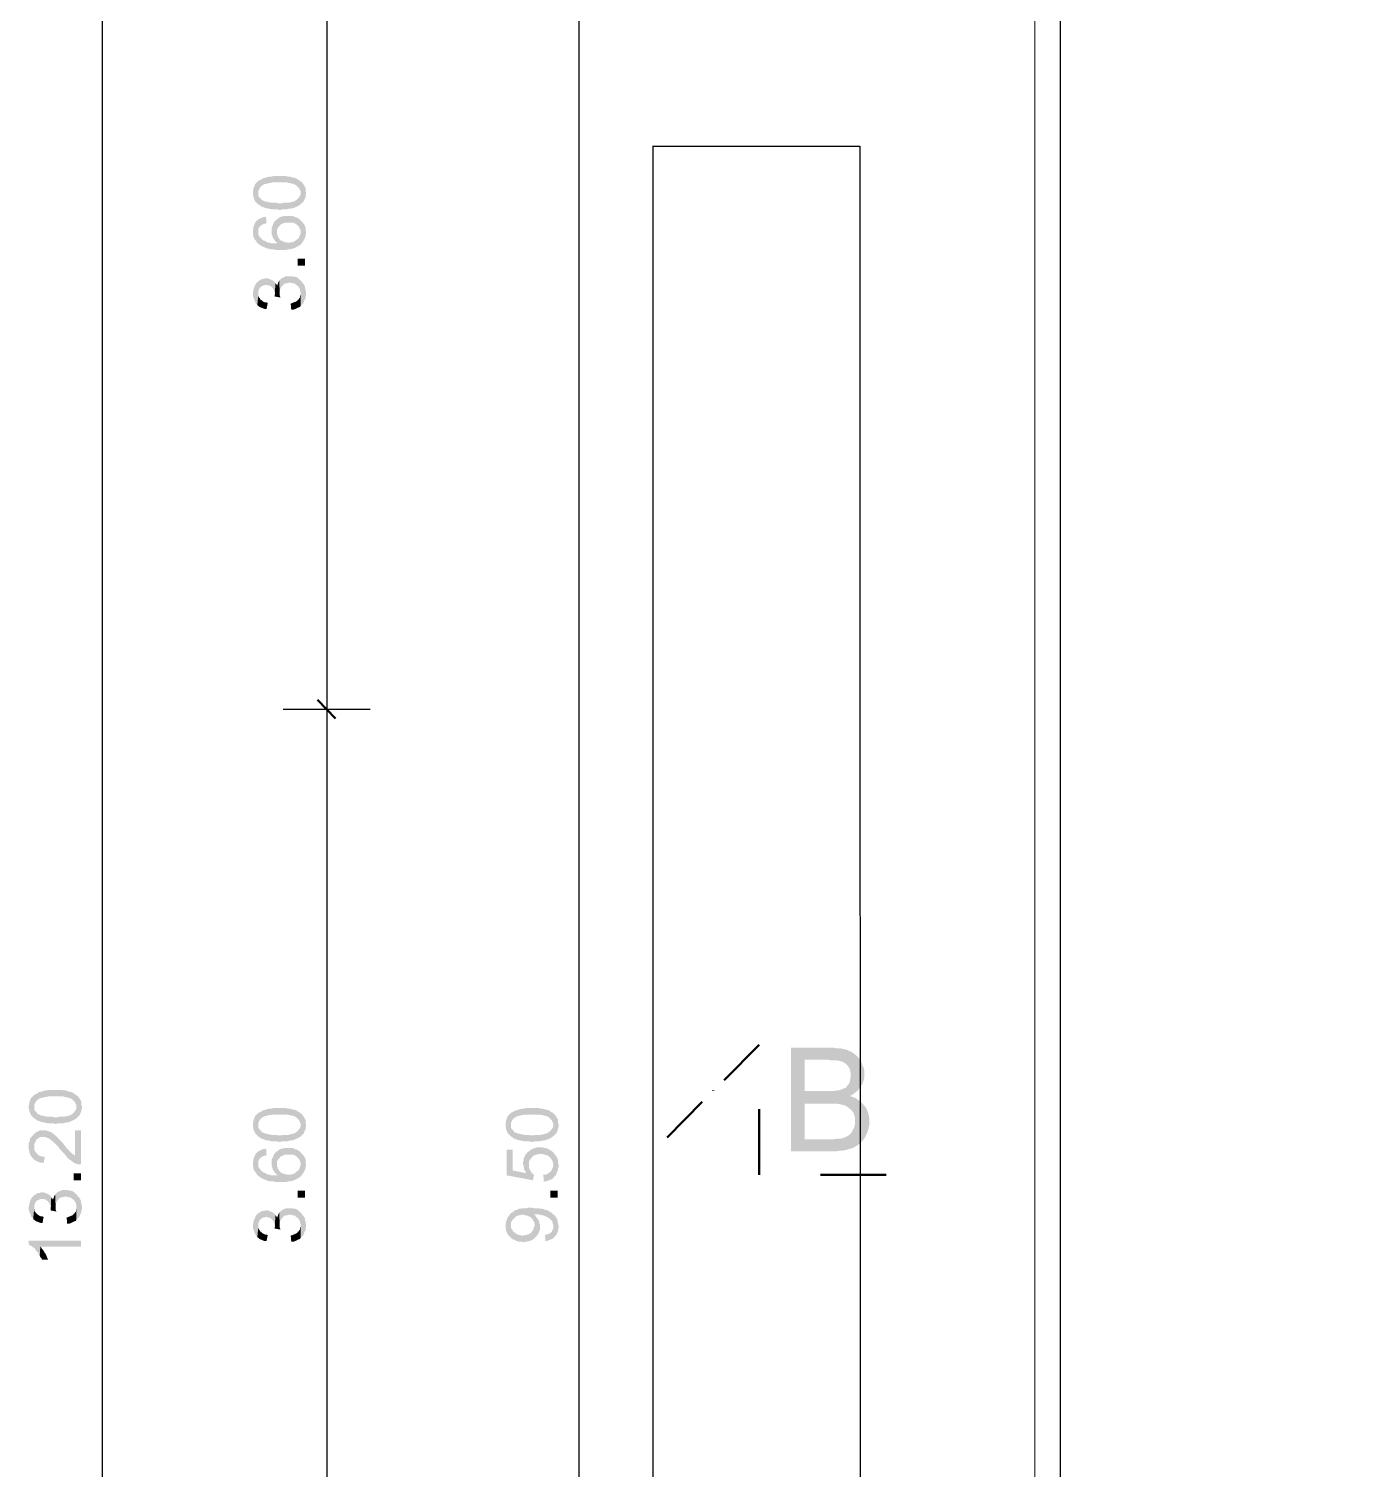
# Model space of a CAD drawing. Header units: millimetres. Extents: x -35.3 to 0.3, y 0.4 to 20.6.
# Drawn here: x -26.424 to -24.396, y 4.771 to 6.961 of the extents above; entities that cross this region are included whole.
import ezdxf

# ---------------------------------------------------------------- set-up
doc = ezdxf.new("R2010")
doc.units = ezdxf.units.MM
doc.linetypes.add('PDF_IMPORT', pattern=[1, 0.8, -0.2])
for name, color, linetype in [('Layer1', 3, 'Continuous'), ('PDF _Geometria', 7, 'Continuous'), ('PDF _Riempimenti solidi', 7, 'Continuous')]:
    doc.layers.add(name, color=color, linetype=linetype)

msp = doc.modelspace()

# ---------------------------------------------------------------- hatches: boundary and pattern name
at = {"layer": 'PDF _Riempimenti solidi', "transparency": 33554559}
for points in [[(-26.0835, 6.7118), (-26.0835, 6.7093), (-26.0827, 6.7077), (-26.0827, 6.7052), (-26.0818, 6.7035), (-26.081, 6.701), (-26.0802, 6.6993), (-26.0785, 6.6977), (-26.0768, 6.696), (-26.0752, 6.6943), (-26.0752, 6.7152), (-26.0743, 6.7168), (-26.0735, 6.7185), (-26.0727, 6.7202), (-26.071, 6.7218), (-26.0693, 6.7235), (-26.0685, 6.7235), (-26.0677, 6.7243), (-26.066, 6.7252), (-26.0643, 6.7252), (-26.0627, 6.726), (-26.061, 6.726), (-26.0593, 6.7268), (-26.0568, 6.7268), (-26.0543, 6.7277), (-26.031, 6.7277), (-26.0293, 6.7268), (-26.0268, 6.7268), (-26.0252, 6.726), (-26.0227, 6.726), (-26.021, 6.7252), (-26.0202, 6.7243), (-26.0185, 6.7243), (-26.0168, 6.7227), (-26.0152, 6.721), (-26.0135, 6.7193), (-26.0127, 6.7177), (-26.011, 6.7143), (-26.011, 6.7118), (-26.0102, 6.6952), (-26.0085, 6.6968), (-26.0077, 6.6977), (-26.006, 6.6993), (-26.0052, 6.7018), (-26.0035, 6.7052), (-26.0035, 6.7077), (-26.0027, 6.7093), (-26.0027, 6.7127), (-26.0035, 6.7143), (-26.0035, 6.7193), (-26.0052, 6.7227), (-26.0068, 6.7252), (-26.0077, 6.726), (-26.0077, 6.7268), (-26.0093, 6.7285), (-26.011, 6.7293), (-26.0127, 6.731), (-26.0143, 6.7318), (-26.0168, 6.7335), (-26.0185, 6.7343), (-26.021, 6.7352), (-26.0227, 6.7352), (-26.0252, 6.736), (-26.0268, 6.7368), (-26.031, 6.7368), (-26.0335, 6.7377), (-26.0518, 6.7377), (-26.0543, 6.7368), (-26.0585, 6.7368), (-26.0602, 6.736), (-26.0618, 6.736), (-26.0635, 6.7352), (-26.066, 6.7343), (-26.0677, 6.7343), (-26.0702, 6.7327), (-26.0718, 6.7318), (-26.0752, 6.7302), (-26.0785, 6.7268), (-26.0802, 6.7252), (-26.081, 6.7235), (-26.081, 6.7227), (-26.0818, 6.721), (-26.0827, 6.7185), (-26.0827, 6.7168), (-26.0835, 6.7143)], [(-26.0752, 6.6943), (-26.0735, 6.6935), (-26.0718, 6.6918), (-26.0702, 6.691), (-26.0677, 6.6902), (-26.066, 6.6893), (-26.0652, 6.6893), (-26.0635, 6.6885), (-26.0618, 6.6885), (-26.0593, 6.6877), (-26.0577, 6.6877), (-26.0552, 6.6868), (-26.046, 6.6868), (-26.0435, 6.686), (-26.0418, 6.686), (-26.0393, 6.6868), (-26.031, 6.6868), (-26.0293, 6.6877), (-26.0268, 6.6877), (-26.0243, 6.6885), (-26.0227, 6.6885), (-26.021, 6.6893), (-26.0185, 6.6902), (-26.0168, 6.691), (-26.0152, 6.6918), (-26.0135, 6.6927), (-26.0127, 6.6935), (-26.011, 6.6943), (-26.0102, 6.6952), (-26.011, 6.7118), (-26.011, 6.7093), (-26.0127, 6.706), (-26.0143, 6.7043), (-26.0152, 6.7027), (-26.0177, 6.701), (-26.0185, 6.7002), (-26.0202, 6.6993), (-26.0218, 6.6985), (-26.0235, 6.6985), (-26.0252, 6.6977), (-26.0268, 6.6977), (-26.0293, 6.6968), (-26.0368, 6.6968), (-26.0402, 6.696), (-26.0452, 6.696), (-26.0477, 6.6968), (-26.056, 6.6968), (-26.0577, 6.6977), (-26.0602, 6.6977), (-26.0618, 6.6985), (-26.0643, 6.6985), (-26.066, 6.6993), (-26.0668, 6.7002), (-26.0685, 6.7002), (-26.0702, 6.701), (-26.071, 6.7027), (-26.0727, 6.7043), (-26.0743, 6.706), (-26.0752, 6.7077), (-26.0752, 6.7118)], [(-26.0835, 6.6535), (-26.0835, 6.6502), (-26.0827, 6.6477), (-26.0827, 6.6452), (-26.0818, 6.6435), (-26.0802, 6.6402), (-26.0785, 6.6385), (-26.0777, 6.6368), (-26.076, 6.6352), (-26.0752, 6.6527), (-26.0752, 6.6568), (-26.0743, 6.6593), (-26.0727, 6.661), (-26.071, 6.6627), (-26.0693, 6.6635), (-26.0677, 6.6643), (-26.0652, 6.6652), (-26.0627, 6.666), (-26.0635, 6.676), (-26.0652, 6.6752), (-26.0677, 6.6752), (-26.0693, 6.6743), (-26.0718, 6.6735), (-26.0752, 6.6718), (-26.0785, 6.6685), (-26.0793, 6.6677), (-26.081, 6.6643), (-26.0818, 6.6618), (-26.0827, 6.6602), (-26.0827, 6.6577), (-26.0835, 6.656)], [(-26.076, 6.6352), (-26.0743, 6.6335), (-26.0727, 6.6327), (-26.0718, 6.6318), (-26.0702, 6.631), (-26.0685, 6.6302), (-26.0668, 6.6293), (-26.0643, 6.6285), (-26.061, 6.6268), (-26.0585, 6.6268), (-26.0568, 6.626), (-26.0518, 6.626), (-26.0493, 6.6252), (-26.0327, 6.6252), (-26.0302, 6.626), (-26.0277, 6.626), (-26.0252, 6.6268), (-26.0235, 6.6268), (-26.021, 6.6277), (-26.0193, 6.6285), (-26.016, 6.6302), (-26.0143, 6.631), (-26.0135, 6.6318), (-26.0118, 6.6327), (-26.011, 6.6335), (-26.0093, 6.6352), (-26.0085, 6.6368), (-26.0068, 6.6385), (-26.006, 6.6402), (-26.0052, 6.6418), (-26.0043, 6.6435), (-26.0035, 6.646), (-26.0035, 6.6477), (-26.0027, 6.6502), (-26.0027, 6.6527), (-26.0035, 6.6552), (-26.0035, 6.6593), (-26.0043, 6.661), (-26.0052, 6.6635), (-26.006, 6.6652), (-26.0068, 6.6652), (-26.0077, 6.6668), (-26.0093, 6.6685), (-26.011, 6.6702), (-26.011, 6.6502), (-26.0118, 6.6485), (-26.0127, 6.646), (-26.0135, 6.6443), (-26.0135, 6.6435), (-26.0152, 6.6418), (-26.0168, 6.641), (-26.0185, 6.6393), (-26.0202, 6.6385), (-26.021, 6.6377), (-26.0235, 6.6368), (-26.0252, 6.6368), (-26.0277, 6.636), (-26.0302, 6.636), (-26.0327, 6.6368), (-26.0352, 6.6368), (-26.0368, 6.6377), (-26.0385, 6.6385), (-26.041, 6.6393), (-26.0418, 6.641), (-26.0435, 6.6418), (-26.0443, 6.6435), (-26.0452, 6.6352), (-26.056, 6.6352), (-26.0577, 6.636), (-26.0602, 6.636), (-26.0618, 6.6368), (-26.0635, 6.6377), (-26.0643, 6.6385), (-26.0668, 6.6393), (-26.0685, 6.6402), (-26.0702, 6.6418), (-26.0718, 6.6435), (-26.0727, 6.6443), (-26.0743, 6.6468), (-26.0752, 6.6485), (-26.0752, 6.6527)], [(-26.0552, 6.6535), (-26.0552, 6.6493), (-26.0543, 6.6477), (-26.0535, 6.6452), (-26.0527, 6.6435), (-26.0527, 6.6427), (-26.051, 6.641), (-26.0502, 6.6393), (-26.0485, 6.6377), (-26.0468, 6.636), (-26.0452, 6.6352), (-26.0443, 6.6435), (-26.046, 6.646), (-26.046, 6.6477), (-26.0468, 6.6493), (-26.0468, 6.6518), (-26.0485, 6.6702), (-26.0493, 6.6693), (-26.051, 6.6677), (-26.0527, 6.6643), (-26.0535, 6.6618), (-26.0543, 6.6602), (-26.0552, 6.6585), (-26.0552, 6.656)], [(-26.0485, 6.6702), (-26.0468, 6.6518), (-26.0468, 6.656), (-26.0452, 6.6593), (-26.0435, 6.661), (-26.0418, 6.6627), (-26.0418, 6.6635), (-26.0402, 6.6643), (-26.0385, 6.6652), (-26.036, 6.666), (-26.0343, 6.6668), (-26.0227, 6.6668), (-26.0193, 6.6652), (-26.0177, 6.6643), (-26.016, 6.6627), (-26.0152, 6.6618), (-26.0135, 6.6602), (-26.0127, 6.6585), (-26.0118, 6.6568), (-26.011, 6.6543), (-26.011, 6.6527), (-26.011, 6.6702), (-26.0127, 6.6718), (-26.0143, 6.6727), (-26.016, 6.6743), (-26.0168, 6.6743), (-26.0193, 6.6752), (-26.021, 6.676), (-26.0235, 6.6768), (-26.0352, 6.6768), (-26.0377, 6.676), (-26.0393, 6.676), (-26.0418, 6.6752), (-26.0435, 6.6743), (-26.0452, 6.6727), (-26.0468, 6.6718)], [(-26.0043, 6.601), (-26.0043, 6.6118), (-26.0152, 6.6118), (-26.0152, 6.601)], [(-26.0835, 6.5585), (-26.0835, 6.5543), (-26.0827, 6.5527), (-26.0818, 6.5502), (-26.081, 6.5485), (-26.0802, 6.546), (-26.0793, 6.5443), (-26.0777, 6.5427), (-26.0768, 6.541), (-26.0752, 6.5585), (-26.0752, 6.5627), (-26.0743, 6.5643), (-26.0735, 6.5668), (-26.0718, 6.5685), (-26.071, 6.5693), (-26.0693, 6.5702), (-26.0677, 6.571), (-26.0652, 6.5718), (-26.0618, 6.5718), (-26.0602, 6.571), (-26.0577, 6.571), (-26.056, 6.5693), (-26.0543, 6.5685), (-26.0535, 6.5668), (-26.0527, 6.566), (-26.0518, 6.5643), (-26.051, 6.5618), (-26.0502, 6.5602), (-26.0502, 6.556), (-26.0493, 6.5743), (-26.0502, 6.576), (-26.0518, 6.5777), (-26.0535, 6.5785), (-26.0543, 6.5793), (-26.0568, 6.5802), (-26.0585, 6.581), (-26.061, 6.5818), (-26.0652, 6.5818), (-26.0668, 6.581), (-26.0693, 6.581), (-26.071, 6.5802), (-26.0735, 6.5785), (-26.0752, 6.5777), (-26.0785, 6.5743), (-26.0793, 6.5727), (-26.081, 6.5702), (-26.081, 6.5693), (-26.0818, 6.5668), (-26.0827, 6.5652), (-26.0827, 6.5627), (-26.0835, 6.561)], [(-26.0502, 6.5543), (-26.0418, 6.5527), (-26.0418, 6.5535), (-26.0427, 6.556), (-26.0427, 6.5602), (-26.0435, 6.5785), (-26.0452, 6.5752), (-26.046, 6.5727), (-26.0468, 6.571), (-26.0477, 6.5727), (-26.0493, 6.5743), (-26.0502, 6.556)], [(-26.0435, 6.5785), (-26.0427, 6.5602), (-26.0427, 6.5635), (-26.0418, 6.566), (-26.041, 6.5677), (-26.0402, 6.5693), (-26.0377, 6.5718), (-26.036, 6.5735), (-26.0335, 6.5743), (-26.0318, 6.5743), (-26.0293, 6.5752), (-26.0252, 6.5752), (-26.0227, 6.5743), (-26.021, 6.5743), (-26.0193, 6.5735), (-26.0177, 6.5718), (-26.016, 6.571), (-26.0143, 6.5693), (-26.0127, 6.5668), (-26.0118, 6.5652), (-26.0118, 6.5635), (-26.011, 6.561), (-26.011, 6.5402), (-26.0093, 6.5418), (-26.0085, 6.5427), (-26.0068, 6.5443), (-26.006, 6.546), (-26.0052, 6.5485), (-26.0043, 6.5502), (-26.0035, 6.5518), (-26.0035, 6.5543), (-26.0027, 6.5568), (-26.0027, 6.561), (-26.0035, 6.5627), (-26.0035, 6.5652), (-26.0043, 6.5668), (-26.0043, 6.5693), (-26.0052, 6.571), (-26.006, 6.5727), (-26.0077, 6.5743), (-26.0085, 6.576), (-26.0102, 6.5777), (-26.0102, 6.5785), (-26.0118, 6.5793), (-26.0135, 6.581), (-26.0152, 6.5827), (-26.0168, 6.5835), (-26.0193, 6.5843), (-26.021, 6.5843), (-26.0235, 6.5852), (-26.0327, 6.5852), (-26.0352, 6.5843), (-26.0368, 6.5835), (-26.0402, 6.5818), (-26.0418, 6.5802)], [(-26.0768, 6.541), (-26.0752, 6.5402), (-26.0735, 6.5385), (-26.0718, 6.5377), (-26.0693, 6.5368), (-26.0677, 6.536), (-26.0652, 6.5352), (-26.0627, 6.5352), (-26.061, 6.5443), (-26.0627, 6.5452), (-26.0652, 6.5452), (-26.0668, 6.546), (-26.0685, 6.5468), (-26.0702, 6.5485), (-26.0718, 6.5493), (-26.0727, 6.551), (-26.0743, 6.5527), (-26.0752, 6.5543), (-26.0752, 6.5585)], [(-26.026, 6.5435), (-26.0252, 6.5343), (-26.0218, 6.5343), (-26.0193, 6.5352), (-26.016, 6.5368), (-26.0143, 6.5377), (-26.0118, 6.5385), (-26.011, 6.5402), (-26.011, 6.5593), (-26.011, 6.5568), (-26.0118, 6.5552), (-26.0118, 6.5527), (-26.0135, 6.551), (-26.0143, 6.5493), (-26.0152, 6.5493), (-26.016, 6.5477), (-26.0193, 6.546), (-26.0218, 6.5452), (-26.0235, 6.5443)], [(-25.206, 5.4118), (-25.2652, 5.4118), (-25.2652, 5.2543), (-25.196, 5.2543), (-25.191, 5.2552), (-25.1868, 5.2552), (-25.1835, 5.256), (-25.1793, 5.2568), (-25.1777, 5.2577), (-25.1735, 5.2585), (-25.1693, 5.2602), (-25.1652, 5.2627), (-25.1618, 5.2652), (-25.161, 5.2652), (-25.1585, 5.2685), (-25.1552, 5.2718), (-25.2443, 5.2727), (-25.2443, 5.3268), (-25.2077, 5.3268), (-25.1568, 5.3277), (-25.1668, 5.3352), (-25.171, 5.3368), (-25.176, 5.3385), (-25.1752, 5.3385), (-25.171, 5.341), (-25.1677, 5.3435), (-25.2443, 5.346), (-25.2443, 5.3935), (-25.1602, 5.3935), (-25.1627, 5.3968), (-25.166, 5.4002), (-25.1727, 5.4052), (-25.1768, 5.4068), (-25.1793, 5.4085), (-25.1827, 5.4093), (-25.191, 5.411), (-25.196, 5.411), (-25.201, 5.4118)], [(-25.1602, 5.3935), (-25.2127, 5.3935), (-25.2093, 5.3935), (-25.2043, 5.3927), (-25.1952, 5.3927), (-25.1885, 5.391), (-25.1877, 5.391), (-25.1835, 5.3885), (-25.1802, 5.386), (-25.1777, 5.3827), (-25.1768, 5.3818), (-25.1752, 5.3777), (-25.1743, 5.3735), (-25.1743, 5.3677), (-25.1752, 5.3627), (-25.176, 5.3585), (-25.1785, 5.3552), (-25.1793, 5.3543), (-25.1818, 5.351), (-25.186, 5.3493), (-25.1902, 5.3477), (-25.1918, 5.3468), (-25.1952, 5.3468), (-25.1993, 5.346), (-25.2443, 5.346), (-25.1677, 5.3435), (-25.1643, 5.346), (-25.1618, 5.3493), (-25.1593, 5.3527), (-25.1577, 5.3552), (-25.156, 5.3585), (-25.1543, 5.3627), (-25.1535, 5.3668), (-25.1535, 5.376), (-25.1543, 5.3802), (-25.156, 5.3843), (-25.1577, 5.3885), (-25.1593, 5.3927)], [(-26.4243, 5.3218), (-26.4243, 5.3193), (-26.4235, 5.3177), (-26.4235, 5.3152), (-26.4227, 5.3135), (-26.4218, 5.311), (-26.421, 5.3093), (-26.4193, 5.3077), (-26.4177, 5.306), (-26.416, 5.3043), (-26.416, 5.3252), (-26.4152, 5.3268), (-26.4135, 5.3302), (-26.4118, 5.3318), (-26.4102, 5.3335), (-26.4093, 5.3335), (-26.4085, 5.3343), (-26.4068, 5.3352), (-26.4052, 5.3352), (-26.4035, 5.336), (-26.4018, 5.336), (-26.4002, 5.3368), (-26.3977, 5.3368), (-26.3952, 5.3377), (-26.3718, 5.3377), (-26.3702, 5.3368), (-26.3677, 5.3368), (-26.366, 5.336), (-26.3635, 5.336), (-26.3618, 5.3352), (-26.361, 5.3343), (-26.3593, 5.3343), (-26.356, 5.331), (-26.3543, 5.3293), (-26.3535, 5.3277), (-26.3527, 5.326), (-26.3518, 5.3243), (-26.3518, 5.3218), (-26.351, 5.3052), (-26.3493, 5.3068), (-26.3485, 5.3077), (-26.3468, 5.3093), (-26.346, 5.3118), (-26.3443, 5.3152), (-26.3443, 5.3177), (-26.3435, 5.3193), (-26.3435, 5.3227), (-26.3443, 5.3243), (-26.3443, 5.3293), (-26.346, 5.3327), (-26.3477, 5.3352), (-26.3485, 5.336), (-26.3485, 5.3368), (-26.3502, 5.3385), (-26.3518, 5.3393), (-26.3535, 5.341), (-26.3552, 5.3418), (-26.3577, 5.3435), (-26.3593, 5.3443), (-26.3618, 5.3452), (-26.3635, 5.3452), (-26.366, 5.346), (-26.3677, 5.3468), (-26.3718, 5.3468), (-26.3743, 5.3477), (-26.3927, 5.3477), (-26.3952, 5.3468), (-26.3993, 5.3468), (-26.401, 5.346), (-26.4027, 5.346), (-26.4043, 5.3452), (-26.4068, 5.3443), (-26.4085, 5.3443), (-26.411, 5.3427), (-26.4127, 5.3418), (-26.4143, 5.341), (-26.416, 5.3402), (-26.4177, 5.3385), (-26.4193, 5.3368), (-26.421, 5.3352), (-26.4218, 5.3335), (-26.4218, 5.3327), (-26.4227, 5.331), (-26.4235, 5.3285), (-26.4235, 5.3268), (-26.4243, 5.3243)], [(-25.1568, 5.3277), (-25.2077, 5.3268), (-25.196, 5.3268), (-25.1918, 5.326), (-25.1877, 5.3252), (-25.1843, 5.3243), (-25.1818, 5.3235), (-25.1785, 5.321), (-25.1752, 5.3185), (-25.1718, 5.3152), (-25.1702, 5.3127), (-25.1685, 5.3085), (-25.1677, 5.3043), (-25.1677, 5.2952), (-25.1693, 5.2902), (-25.171, 5.2868), (-25.1727, 5.2835), (-25.1752, 5.2802), (-25.1785, 5.2777), (-25.1818, 5.276), (-25.186, 5.2743), (-25.191, 5.2735), (-25.1943, 5.2735), (-25.1993, 5.2727), (-25.2443, 5.2727), (-25.1552, 5.2718), (-25.1527, 5.2752), (-25.151, 5.2793), (-25.1493, 5.2827), (-25.1477, 5.2868), (-25.1468, 5.291), (-25.146, 5.2952), (-25.146, 5.3043), (-25.1468, 5.3085), (-25.1477, 5.3127), (-25.1493, 5.3168), (-25.151, 5.3202), (-25.1535, 5.3235), (-25.1543, 5.3243)], [(-26.416, 5.3043), (-26.4143, 5.3035), (-26.4127, 5.3018), (-26.411, 5.301), (-26.4085, 5.3002), (-26.4068, 5.2993), (-26.406, 5.2993), (-26.4043, 5.2985), (-26.4027, 5.2985), (-26.4002, 5.2977), (-26.3985, 5.2977), (-26.396, 5.2968), (-26.3868, 5.2968), (-26.3843, 5.296), (-26.3827, 5.296), (-26.3802, 5.2968), (-26.3718, 5.2968), (-26.3702, 5.2977), (-26.3677, 5.2977), (-26.3652, 5.2985), (-26.3635, 5.2985), (-26.3618, 5.2993), (-26.3593, 5.3002), (-26.356, 5.3018), (-26.3543, 5.3027), (-26.3535, 5.3035), (-26.3518, 5.3043), (-26.351, 5.3052), (-26.3518, 5.3218), (-26.3518, 5.3193), (-26.3527, 5.3177), (-26.3535, 5.316), (-26.3552, 5.3143), (-26.356, 5.3127), (-26.3585, 5.311), (-26.3593, 5.3102), (-26.361, 5.3093), (-26.3627, 5.3085), (-26.3643, 5.3085), (-26.366, 5.3077), (-26.3677, 5.3077), (-26.3702, 5.3068), (-26.3777, 5.3068), (-26.381, 5.306), (-26.386, 5.306), (-26.3885, 5.3068), (-26.3968, 5.3068), (-26.3985, 5.3077), (-26.401, 5.3077), (-26.4027, 5.3085), (-26.4052, 5.3085), (-26.4068, 5.3093), (-26.4077, 5.3102), (-26.4093, 5.3102), (-26.411, 5.311), (-26.4118, 5.3127), (-26.4152, 5.316), (-26.416, 5.3177), (-26.416, 5.3218)], [(-26.0835, 5.2943), (-26.0835, 5.2918), (-26.0827, 5.2902), (-26.0827, 5.2877), (-26.0818, 5.286), (-26.081, 5.2835), (-26.0802, 5.2818), (-26.0785, 5.2802), (-26.0752, 5.2768), (-26.0752, 5.2977), (-26.0727, 5.3027), (-26.071, 5.3043), (-26.0693, 5.306), (-26.0685, 5.306), (-26.0677, 5.3068), (-26.066, 5.3077), (-26.0643, 5.3077), (-26.0627, 5.3085), (-26.061, 5.3085), (-26.0593, 5.3093), (-26.0568, 5.3093), (-26.0543, 5.3102), (-26.031, 5.3102), (-26.0293, 5.3093), (-26.0268, 5.3093), (-26.0252, 5.3085), (-26.0227, 5.3085), (-26.021, 5.3077), (-26.0202, 5.3068), (-26.0185, 5.3068), (-26.0168, 5.3052), (-26.0152, 5.3035), (-26.0135, 5.3018), (-26.0127, 5.3002), (-26.011, 5.2968), (-26.011, 5.2943), (-26.0102, 5.2777), (-26.0085, 5.2793), (-26.006, 5.2818), (-26.0052, 5.2843), (-26.0035, 5.2877), (-26.0035, 5.2902), (-26.0027, 5.2918), (-26.0027, 5.2952), (-26.0035, 5.2968), (-26.0035, 5.3018), (-26.0043, 5.3035), (-26.0052, 5.3052), (-26.0068, 5.3077), (-26.0077, 5.3085), (-26.0077, 5.3093), (-26.0093, 5.311), (-26.011, 5.3118), (-26.0127, 5.3135), (-26.0143, 5.3143), (-26.0168, 5.316), (-26.0185, 5.3168), (-26.021, 5.3177), (-26.0227, 5.3177), (-26.0252, 5.3185), (-26.0268, 5.3193), (-26.031, 5.3193), (-26.0335, 5.3202), (-26.0518, 5.3202), (-26.0543, 5.3193), (-26.0585, 5.3193), (-26.0602, 5.3185), (-26.0618, 5.3185), (-26.0635, 5.3177), (-26.066, 5.3168), (-26.0677, 5.3168), (-26.0702, 5.3152), (-26.0718, 5.3143), (-26.0752, 5.3127), (-26.0785, 5.3093), (-26.0802, 5.3077), (-26.081, 5.306), (-26.081, 5.3052), (-26.0818, 5.3035), (-26.0827, 5.301), (-26.0827, 5.2993), (-26.0835, 5.2968)], [(-25.6993, 5.2943), (-25.6993, 5.2918), (-25.6985, 5.2902), (-25.6985, 5.2877), (-25.6977, 5.286), (-25.6968, 5.2835), (-25.696, 5.2818), (-25.6943, 5.2802), (-25.6927, 5.2785), (-25.691, 5.2768), (-25.691, 5.2977), (-25.6893, 5.301), (-25.6885, 5.3027), (-25.6868, 5.3043), (-25.6852, 5.306), (-25.6843, 5.306), (-25.6835, 5.3068), (-25.6818, 5.3077), (-25.6802, 5.3077), (-25.6785, 5.3085), (-25.6768, 5.3085), (-25.6752, 5.3093), (-25.6727, 5.3093), (-25.6702, 5.3102), (-25.6468, 5.3102), (-25.6452, 5.3093), (-25.6427, 5.3093), (-25.641, 5.3085), (-25.6385, 5.3085), (-25.6368, 5.3077), (-25.636, 5.3068), (-25.6343, 5.3068), (-25.6335, 5.306), (-25.6327, 5.3052), (-25.631, 5.3035), (-25.6293, 5.3018), (-25.6268, 5.2968), (-25.6268, 5.2943), (-25.626, 5.2777), (-25.6243, 5.2793), (-25.6235, 5.2802), (-25.6218, 5.2818), (-25.621, 5.2843), (-25.6202, 5.286), (-25.6193, 5.2877), (-25.6193, 5.2902), (-25.6185, 5.2918), (-25.6185, 5.2952), (-25.6193, 5.2968), (-25.6193, 5.3018), (-25.6202, 5.3035), (-25.621, 5.3052), (-25.6227, 5.3077), (-25.6235, 5.3085), (-25.6235, 5.3093), (-25.6252, 5.311), (-25.6268, 5.3118), (-25.6285, 5.3135), (-25.6302, 5.3143), (-25.6327, 5.316), (-25.6343, 5.3168), (-25.6368, 5.3177), (-25.6385, 5.3177), (-25.641, 5.3185), (-25.6427, 5.3193), (-25.6468, 5.3193), (-25.6493, 5.3202), (-25.6677, 5.3202), (-25.6702, 5.3193), (-25.6743, 5.3193), (-25.676, 5.3185), (-25.6777, 5.3185), (-25.6793, 5.3177), (-25.6818, 5.3168), (-25.6835, 5.3168), (-25.686, 5.3152), (-25.6893, 5.3135), (-25.691, 5.3127), (-25.6927, 5.311), (-25.6943, 5.3093), (-25.696, 5.3077), (-25.6968, 5.306), (-25.6968, 5.3052), (-25.6977, 5.3035), (-25.6985, 5.301), (-25.6985, 5.2993), (-25.6993, 5.2968)], [(-26.4243, 5.2618), (-26.4243, 5.2568), (-26.4235, 5.2552), (-26.4235, 5.2527), (-26.4227, 5.251), (-26.4218, 5.2485), (-26.421, 5.2468), (-26.4193, 5.2452), (-26.4185, 5.2435), (-26.4168, 5.2427), (-26.416, 5.241), (-26.4143, 5.2402), (-26.4127, 5.2393), (-26.4102, 5.2385), (-26.4085, 5.2377), (-26.406, 5.2368), (-26.4035, 5.2368), (-26.4018, 5.236), (-26.4002, 5.246), (-26.4027, 5.246), (-26.4052, 5.2468), (-26.4068, 5.2468), (-26.4085, 5.2477), (-26.4102, 5.2493), (-26.4118, 5.2502), (-26.4127, 5.2518), (-26.4143, 5.2535), (-26.4152, 5.2552), (-26.416, 5.2568), (-26.416, 5.281), (-26.4177, 5.2793), (-26.4193, 5.2777), (-26.4202, 5.276), (-26.4218, 5.2743), (-26.4227, 5.2727), (-26.4227, 5.271), (-26.4235, 5.2685), (-26.4243, 5.2668), (-26.4243, 5.2643)], [(-26.416, 5.281), (-26.416, 5.2618), (-26.416, 5.2652), (-26.4152, 5.2668), (-26.4143, 5.2685), (-26.4135, 5.271), (-26.4127, 5.2727), (-26.4118, 5.2727), (-26.4102, 5.2735), (-26.4085, 5.2752), (-26.4068, 5.276), (-26.3993, 5.276), (-26.3968, 5.2752), (-26.3952, 5.2743), (-26.3927, 5.2735), (-26.391, 5.2718), (-26.3902, 5.271), (-26.3885, 5.2702), (-26.3877, 5.2685), (-26.386, 5.2677), (-26.3843, 5.266), (-26.3827, 5.2643), (-26.381, 5.2627), (-26.3793, 5.261), (-26.3777, 5.2585), (-26.376, 5.2568), (-26.3743, 5.2543), (-26.3727, 5.2527), (-26.371, 5.251), (-26.3693, 5.2493), (-26.3677, 5.2477), (-26.3668, 5.246), (-26.3635, 5.2427), (-26.3627, 5.2418), (-26.361, 5.241), (-26.3593, 5.2393), (-26.3577, 5.2385), (-26.356, 5.2368), (-26.3535, 5.236), (-26.3518, 5.2352), (-26.3493, 5.2343), (-26.3452, 5.2343), (-26.3452, 5.286), (-26.3543, 5.286), (-26.3543, 5.2477), (-26.356, 5.2493), (-26.3577, 5.2502), (-26.3593, 5.2518), (-26.3602, 5.2527), (-26.3627, 5.2552), (-26.3643, 5.2568), (-26.366, 5.2585), (-26.3677, 5.2602), (-26.3693, 5.2627), (-26.3702, 5.2635), (-26.3718, 5.266), (-26.3735, 5.2677), (-26.3768, 5.271), (-26.3802, 5.2743), (-26.381, 5.276), (-26.3827, 5.2768), (-26.3835, 5.2777), (-26.3843, 5.2785), (-26.386, 5.2802), (-26.3877, 5.281), (-26.3893, 5.2827), (-26.391, 5.2835), (-26.3927, 5.2843), (-26.3935, 5.2843), (-26.396, 5.2852), (-26.3977, 5.286), (-26.4068, 5.286), (-26.4093, 5.2852), (-26.411, 5.2843), (-26.4127, 5.2835), (-26.4143, 5.2827)], [(-26.0752, 5.2768), (-26.0735, 5.276), (-26.0718, 5.2743), (-26.0702, 5.2735), (-26.0677, 5.2727), (-26.066, 5.2718), (-26.0652, 5.2718), (-26.0635, 5.271), (-26.0618, 5.271), (-26.0593, 5.2702), (-26.0577, 5.2702), (-26.0552, 5.2693), (-26.046, 5.2693), (-26.0435, 5.2685), (-26.0418, 5.2685), (-26.0393, 5.2693), (-26.031, 5.2693), (-26.0293, 5.2702), (-26.0268, 5.2702), (-26.0243, 5.271), (-26.0227, 5.271), (-26.021, 5.2718), (-26.0185, 5.2727), (-26.0168, 5.2735), (-26.0152, 5.2743), (-26.0135, 5.2752), (-26.0127, 5.276), (-26.011, 5.2768), (-26.0102, 5.2777), (-26.011, 5.2943), (-26.011, 5.2918), (-26.0127, 5.2885), (-26.0143, 5.2868), (-26.0152, 5.2852), (-26.0177, 5.2835), (-26.0185, 5.2827), (-26.0202, 5.2818), (-26.0218, 5.281), (-26.0235, 5.281), (-26.0252, 5.2802), (-26.0268, 5.2802), (-26.0293, 5.2793), (-26.0368, 5.2793), (-26.0402, 5.2785), (-26.0452, 5.2785), (-26.0477, 5.2793), (-26.056, 5.2793), (-26.0577, 5.2802), (-26.0602, 5.2802), (-26.0618, 5.281), (-26.0643, 5.281), (-26.066, 5.2818), (-26.0668, 5.2827), (-26.0685, 5.2827), (-26.0702, 5.2835), (-26.071, 5.2852), (-26.0727, 5.2868), (-26.0743, 5.2885), (-26.0752, 5.2902), (-26.0752, 5.2943)], [(-25.691, 5.2768), (-25.6893, 5.276), (-25.6877, 5.2743), (-25.686, 5.2735), (-25.6835, 5.2727), (-25.6818, 5.2718), (-25.681, 5.2718), (-25.6793, 5.271), (-25.6777, 5.271), (-25.6752, 5.2702), (-25.6735, 5.2702), (-25.671, 5.2693), (-25.6618, 5.2693), (-25.6593, 5.2685), (-25.6577, 5.2685), (-25.6552, 5.2693), (-25.6468, 5.2693), (-25.6452, 5.2702), (-25.6427, 5.2702), (-25.6402, 5.271), (-25.6385, 5.271), (-25.6368, 5.2718), (-25.6343, 5.2727), (-25.6327, 5.2735), (-25.631, 5.2743), (-25.6293, 5.2752), (-25.6285, 5.276), (-25.6268, 5.2768), (-25.626, 5.2777), (-25.6268, 5.2943), (-25.6268, 5.2918), (-25.6285, 5.2885), (-25.6302, 5.2868), (-25.631, 5.2852), (-25.6335, 5.2835), (-25.6343, 5.2827), (-25.6377, 5.281), (-25.6393, 5.281), (-25.641, 5.2802), (-25.6427, 5.2802), (-25.6452, 5.2793), (-25.6527, 5.2793), (-25.656, 5.2785), (-25.661, 5.2785), (-25.6635, 5.2793), (-25.6718, 5.2793), (-25.6735, 5.2802), (-25.676, 5.2802), (-25.6777, 5.281), (-25.6802, 5.281), (-25.6818, 5.2818), (-25.6827, 5.2827), (-25.6843, 5.2827), (-25.686, 5.2835), (-25.6868, 5.2852), (-25.6885, 5.2868), (-25.6902, 5.2885), (-25.691, 5.2902), (-25.691, 5.2943)], [(-26.0835, 5.236), (-26.0835, 5.2327), (-26.0827, 5.2302), (-26.0827, 5.2277), (-26.0818, 5.226), (-26.0802, 5.2227), (-26.0785, 5.221), (-26.0777, 5.2193), (-26.076, 5.2177), (-26.0752, 5.2352), (-26.0752, 5.2393), (-26.0743, 5.2418), (-26.0727, 5.2435), (-26.071, 5.2452), (-26.0693, 5.246), (-26.0677, 5.2468), (-26.0652, 5.2477), (-26.0627, 5.2485), (-26.0635, 5.2585), (-26.0652, 5.2577), (-26.0677, 5.2577), (-26.0693, 5.2568), (-26.0718, 5.256), (-26.0752, 5.2543), (-26.0785, 5.251), (-26.0793, 5.2502), (-26.081, 5.2468), (-26.0818, 5.2443), (-26.0827, 5.2427), (-26.0827, 5.2402), (-26.0835, 5.2385)], [(-26.0485, 5.2527), (-26.0468, 5.2343), (-26.0468, 5.2385), (-26.046, 5.2402), (-26.0452, 5.2418), (-26.0435, 5.2435), (-26.0418, 5.2452), (-26.0418, 5.246), (-26.0402, 5.2468), (-26.0385, 5.2477), (-26.036, 5.2485), (-26.0343, 5.2493), (-26.0227, 5.2493), (-26.0193, 5.2477), (-26.0177, 5.2468), (-26.016, 5.2452), (-26.0152, 5.2443), (-26.0135, 5.2427), (-26.0127, 5.241), (-26.0118, 5.2393), (-26.011, 5.2368), (-26.011, 5.2352), (-26.011, 5.2527), (-26.0127, 5.2543), (-26.0143, 5.2552), (-26.016, 5.2568), (-26.0168, 5.2568), (-26.0193, 5.2577), (-26.021, 5.2585), (-26.0235, 5.2593), (-26.0352, 5.2593), (-26.0377, 5.2585), (-26.0393, 5.2585), (-26.0418, 5.2577), (-26.0435, 5.2568), (-26.0452, 5.2552), (-26.0468, 5.2543)], [(-25.6652, 5.2535), (-25.6635, 5.2335), (-25.6635, 5.2385), (-25.6627, 5.2402), (-25.6618, 5.2418), (-25.6602, 5.2435), (-25.6593, 5.2452), (-25.6585, 5.246), (-25.6568, 5.2477), (-25.6543, 5.2485), (-25.6527, 5.2493), (-25.651, 5.2493), (-25.6485, 5.2502), (-25.6435, 5.2502), (-25.641, 5.2493), (-25.6393, 5.2493), (-25.6368, 5.2485), (-25.6352, 5.2477), (-25.6335, 5.2468), (-25.6318, 5.2452), (-25.6302, 5.2435), (-25.6293, 5.2418), (-25.6277, 5.2393), (-25.6277, 5.2377), (-25.6268, 5.2352), (-25.6268, 5.2335), (-25.6268, 5.2527), (-25.6285, 5.2543), (-25.6302, 5.2552), (-25.6327, 5.2568), (-25.6343, 5.2577), (-25.636, 5.2585), (-25.6385, 5.2593), (-25.6402, 5.2593), (-25.6427, 5.2602), (-25.6527, 5.2602), (-25.6543, 5.2593), (-25.6568, 5.2585), (-25.6585, 5.2577), (-25.6618, 5.256), (-25.6635, 5.2543)], [(-26.076, 5.2177), (-26.0743, 5.216), (-26.0727, 5.2152), (-26.0718, 5.2143), (-26.0702, 5.2135), (-26.0685, 5.2127), (-26.0668, 5.2118), (-26.0643, 5.211), (-26.061, 5.2093), (-26.0585, 5.2093), (-26.0568, 5.2085), (-26.0518, 5.2085), (-26.0493, 5.2077), (-26.0327, 5.2077), (-26.0302, 5.2085), (-26.0277, 5.2085), (-26.0252, 5.2093), (-26.0235, 5.2093), (-26.021, 5.2102), (-26.0193, 5.211), (-26.016, 5.2127), (-26.0143, 5.2135), (-26.0135, 5.2143), (-26.0118, 5.2152), (-26.0093, 5.2177), (-26.0085, 5.2193), (-26.0068, 5.221), (-26.006, 5.2227), (-26.0052, 5.2243), (-26.0043, 5.226), (-26.0035, 5.2285), (-26.0035, 5.2302), (-26.0027, 5.2327), (-26.0027, 5.2352), (-26.0035, 5.2377), (-26.0035, 5.2418), (-26.0043, 5.2435), (-26.0052, 5.246), (-26.006, 5.2477), (-26.0068, 5.2477), (-26.0077, 5.2493), (-26.0093, 5.251), (-26.011, 5.2527), (-26.011, 5.2327), (-26.0118, 5.231), (-26.0127, 5.2285), (-26.0135, 5.2268), (-26.0135, 5.226), (-26.0152, 5.2243), (-26.0168, 5.2235), (-26.0185, 5.2218), (-26.0202, 5.221), (-26.021, 5.2202), (-26.0235, 5.2193), (-26.0252, 5.2193), (-26.0277, 5.2185), (-26.0302, 5.2185), (-26.0327, 5.2193), (-26.0352, 5.2193), (-26.0368, 5.2202), (-26.0385, 5.221), (-26.041, 5.2218), (-26.0418, 5.2235), (-26.0435, 5.2243), (-26.0443, 5.226), (-26.0452, 5.2177), (-26.056, 5.2177), (-26.0577, 5.2185), (-26.0602, 5.2185), (-26.0618, 5.2193), (-26.0635, 5.2202), (-26.0643, 5.221), (-26.0668, 5.2218), (-26.0685, 5.2227), (-26.0702, 5.2243), (-26.0718, 5.226), (-26.0727, 5.2268), (-26.0743, 5.2293), (-26.0752, 5.231), (-26.0752, 5.2352)], [(-26.0552, 5.236), (-26.0552, 5.2318), (-26.0543, 5.2302), (-26.0535, 5.2277), (-26.0527, 5.226), (-26.0527, 5.2252), (-26.051, 5.2235), (-26.0502, 5.2218), (-26.0485, 5.2202), (-26.0468, 5.2185), (-26.0452, 5.2177), (-26.0443, 5.226), (-26.046, 5.2285), (-26.046, 5.2302), (-26.0468, 5.2318), (-26.0468, 5.2343), (-26.0485, 5.2527), (-26.0493, 5.2518), (-26.051, 5.2502), (-26.0527, 5.2468), (-26.0535, 5.2443), (-26.0543, 5.2427), (-26.0552, 5.241), (-26.0552, 5.2385)], [(-25.6977, 5.2568), (-25.6977, 5.2177), (-25.6577, 5.2102), (-25.656, 5.2185), (-25.6577, 5.2202), (-25.6593, 5.221), (-25.6602, 5.2227), (-25.6618, 5.2252), (-25.6635, 5.2285), (-25.6635, 5.2335), (-25.6652, 5.2535), (-25.6668, 5.2518), (-25.6677, 5.221), (-25.6885, 5.2252), (-25.6885, 5.2568)], [(-25.6727, 5.236), (-25.6727, 5.2352), (-25.6718, 5.2327), (-25.6718, 5.231), (-25.671, 5.2285), (-25.671, 5.2268), (-25.6702, 5.2252), (-25.6685, 5.2227), (-25.6677, 5.221), (-25.6668, 5.2518), (-25.6677, 5.2502), (-25.6693, 5.2485), (-25.6702, 5.246), (-25.6718, 5.2427), (-25.6718, 5.2402), (-25.6727, 5.2377)], [(-25.6418, 5.2185), (-25.641, 5.2077), (-25.6393, 5.2085), (-25.6377, 5.2085), (-25.6352, 5.2093), (-25.6335, 5.2102), (-25.631, 5.211), (-25.6293, 5.2118), (-25.6277, 5.2127), (-25.626, 5.2143), (-25.6252, 5.216), (-25.6235, 5.2168), (-25.6218, 5.2202), (-25.621, 5.2227), (-25.6202, 5.2243), (-25.6193, 5.2268), (-25.6193, 5.2285), (-25.6185, 5.231), (-25.6185, 5.2335), (-25.6193, 5.236), (-25.6193, 5.2402), (-25.6202, 5.2427), (-25.6227, 5.2477), (-25.6243, 5.2493), (-25.6252, 5.251), (-25.6268, 5.2527), (-25.6268, 5.231), (-25.6277, 5.2293), (-25.6285, 5.2268), (-25.6302, 5.2235), (-25.6318, 5.2227), (-25.6335, 5.221), (-25.6352, 5.2202), (-25.6368, 5.2193), (-25.6393, 5.2185)], [(-26.3452, 5.2102), (-26.3452, 5.221), (-26.356, 5.221), (-26.356, 5.2102)], [(-26.4243, 5.1685), (-26.4243, 5.1643), (-26.4235, 5.1627), (-26.4227, 5.1602), (-26.4218, 5.1585), (-26.421, 5.156), (-26.4202, 5.1543), (-26.4185, 5.1527), (-26.4177, 5.151), (-26.416, 5.1685), (-26.416, 5.1727), (-26.4152, 5.1743), (-26.4143, 5.1768), (-26.4127, 5.1785), (-26.4118, 5.1793), (-26.4085, 5.181), (-26.406, 5.1818), (-26.4027, 5.1818), (-26.401, 5.181), (-26.3985, 5.181), (-26.3968, 5.1793), (-26.3952, 5.1785), (-26.3943, 5.1768), (-26.3935, 5.176), (-26.3927, 5.1743), (-26.3918, 5.1718), (-26.391, 5.1702), (-26.391, 5.166), (-26.3902, 5.1843), (-26.391, 5.186), (-26.3927, 5.1877), (-26.3943, 5.1885), (-26.3952, 5.1893), (-26.3977, 5.1902), (-26.3993, 5.191), (-26.4018, 5.1918), (-26.406, 5.1918), (-26.4077, 5.191), (-26.4102, 5.191), (-26.4118, 5.1902), (-26.4143, 5.1885), (-26.416, 5.1877), (-26.4177, 5.186), (-26.4193, 5.1843), (-26.4202, 5.1827), (-26.4218, 5.1802), (-26.4218, 5.1793), (-26.4227, 5.1768), (-26.4235, 5.1752), (-26.4235, 5.1727), (-26.4243, 5.171)], [(-26.3843, 5.1885), (-26.3835, 5.1702), (-26.3835, 5.1735), (-26.3827, 5.176), (-26.3818, 5.1777), (-26.381, 5.1793), (-26.3793, 5.181), (-26.3768, 5.1835), (-26.3743, 5.1843), (-26.3727, 5.1843), (-26.3702, 5.1852), (-26.366, 5.1852), (-26.3635, 5.1843), (-26.3618, 5.1843), (-26.3602, 5.1835), (-26.3585, 5.1818), (-26.3568, 5.181), (-26.3552, 5.1793), (-26.3535, 5.1768), (-26.3527, 5.1752), (-26.3527, 5.1735), (-26.3518, 5.171), (-26.3518, 5.1502), (-26.3493, 5.1527), (-26.3477, 5.1543), (-26.3468, 5.156), (-26.346, 5.1585), (-26.3443, 5.1618), (-26.3443, 5.1643), (-26.3435, 5.1668), (-26.3435, 5.171), (-26.3443, 5.1727), (-26.3443, 5.1752), (-26.3452, 5.1768), (-26.3452, 5.1793), (-26.346, 5.181), (-26.3468, 5.1827), (-26.3485, 5.1843), (-26.3493, 5.186), (-26.351, 5.1877), (-26.351, 5.1885), (-26.3527, 5.1893), (-26.356, 5.1927), (-26.3577, 5.1935), (-26.3602, 5.1943), (-26.3618, 5.1943), (-26.3643, 5.1952), (-26.3735, 5.1952), (-26.376, 5.1943), (-26.3777, 5.1935), (-26.3793, 5.1927), (-26.381, 5.1918), (-26.3827, 5.1902)], [(-26.0043, 5.1835), (-26.0043, 5.1943), (-26.0152, 5.1943), (-26.0152, 5.1835)], [(-25.6202, 5.1835), (-25.6202, 5.1943), (-25.631, 5.1943), (-25.631, 5.1835)], [(-26.391, 5.1643), (-26.3827, 5.1627), (-26.3827, 5.1635), (-26.3835, 5.166), (-26.3835, 5.1702), (-26.3843, 5.1885), (-26.386, 5.1852), (-26.3868, 5.1827), (-26.3877, 5.181), (-26.3885, 5.1827), (-26.3902, 5.1843), (-26.391, 5.166)], [(-26.4177, 5.151), (-26.416, 5.1502), (-26.4143, 5.1485), (-26.4127, 5.1477), (-26.4102, 5.1468), (-26.4085, 5.146), (-26.406, 5.1452), (-26.4035, 5.1452), (-26.4018, 5.1543), (-26.4035, 5.1552), (-26.406, 5.1552), (-26.4077, 5.156), (-26.4093, 5.1568), (-26.411, 5.1585), (-26.4127, 5.1593), (-26.4135, 5.161), (-26.4152, 5.1627), (-26.416, 5.1643), (-26.416, 5.1685)], [(-26.3668, 5.1535), (-26.366, 5.1443), (-26.3627, 5.1443), (-26.3602, 5.1452), (-26.3585, 5.146), (-26.3568, 5.1468), (-26.3552, 5.1477), (-26.3527, 5.1485), (-26.3518, 5.1502), (-26.3518, 5.1693), (-26.3518, 5.1668), (-26.3527, 5.1652), (-26.3527, 5.1627), (-26.3543, 5.161), (-26.3552, 5.1593), (-26.356, 5.1593), (-26.3568, 5.1577), (-26.3585, 5.1568), (-26.3602, 5.156), (-26.3627, 5.1552), (-26.3643, 5.1543)], [(-26.0835, 5.141), (-26.0835, 5.1368), (-26.0827, 5.1352), (-26.0818, 5.1327), (-26.081, 5.131), (-26.0802, 5.1285), (-26.0793, 5.1268), (-26.0777, 5.1252), (-26.0768, 5.1235), (-26.0752, 5.141), (-26.0752, 5.1452), (-26.0743, 5.1468), (-26.0735, 5.1493), (-26.0718, 5.151), (-26.071, 5.1518), (-26.0693, 5.1527), (-26.0677, 5.1535), (-26.0652, 5.1543), (-26.0618, 5.1543), (-26.0602, 5.1535), (-26.0577, 5.1535), (-26.056, 5.1518), (-26.0543, 5.151), (-26.0535, 5.1493), (-26.0527, 5.1485), (-26.0518, 5.1468), (-26.051, 5.1443), (-26.0502, 5.1427), (-26.0502, 5.1385), (-26.0493, 5.1568), (-26.0502, 5.1585), (-26.0518, 5.1602), (-26.0535, 5.161), (-26.0543, 5.1618), (-26.0568, 5.1627), (-26.0585, 5.1635), (-26.061, 5.1643), (-26.0652, 5.1643), (-26.0668, 5.1635), (-26.0693, 5.1635), (-26.071, 5.1627), (-26.0735, 5.161), (-26.0752, 5.1602), (-26.0768, 5.1585), (-26.0785, 5.1568), (-26.0793, 5.1552), (-26.081, 5.1527), (-26.081, 5.1518), (-26.0818, 5.1493), (-26.0827, 5.1477), (-26.0827, 5.1452), (-26.0835, 5.1435)], [(-26.0502, 5.1368), (-26.0418, 5.1352), (-26.0418, 5.136), (-26.0427, 5.1385), (-26.0427, 5.1427), (-26.0435, 5.161), (-26.0443, 5.1593), (-26.0452, 5.1577), (-26.046, 5.1552), (-26.0468, 5.1535), (-26.0477, 5.1552), (-26.0493, 5.1568), (-26.0502, 5.1385)], [(-26.0435, 5.161), (-26.0427, 5.1427), (-26.0427, 5.146), (-26.0418, 5.1485), (-26.041, 5.1502), (-26.0402, 5.1518), (-26.0377, 5.1543), (-26.036, 5.156), (-26.0335, 5.1568), (-26.0318, 5.1568), (-26.0293, 5.1577), (-26.0252, 5.1577), (-26.0227, 5.1568), (-26.021, 5.1568), (-26.0193, 5.156), (-26.0177, 5.1543), (-26.016, 5.1535), (-26.0143, 5.1518), (-26.0127, 5.1493), (-26.0118, 5.1477), (-26.0118, 5.146), (-26.011, 5.1435), (-26.011, 5.1227), (-26.0093, 5.1243), (-26.0085, 5.1252), (-26.0068, 5.1268), (-26.006, 5.1285), (-26.0052, 5.131), (-26.0035, 5.1343), (-26.0035, 5.1368), (-26.0027, 5.1393), (-26.0027, 5.1435), (-26.0035, 5.1452), (-26.0035, 5.1477), (-26.0043, 5.1493), (-26.0043, 5.1518), (-26.0052, 5.1535), (-26.006, 5.1552), (-26.0077, 5.1568), (-26.0085, 5.1585), (-26.0102, 5.1602), (-26.0102, 5.161), (-26.0118, 5.1618), (-26.0135, 5.1635), (-26.0152, 5.1652), (-26.0168, 5.166), (-26.0193, 5.1668), (-26.021, 5.1668), (-26.0235, 5.1677), (-26.0327, 5.1677), (-26.0352, 5.1668), (-26.0368, 5.166), (-26.0402, 5.1643), (-26.0418, 5.1627)], [(-25.6993, 5.141), (-25.6993, 5.1385), (-25.6985, 5.136), (-25.6985, 5.1343), (-25.6977, 5.1318), (-25.6968, 5.1302), (-25.696, 5.1285), (-25.6952, 5.1268), (-25.6935, 5.1252), (-25.6918, 5.1235), (-25.691, 5.1427), (-25.691, 5.146), (-25.6893, 5.1493), (-25.686, 5.1527), (-25.6835, 5.1552), (-25.6818, 5.156), (-25.6802, 5.1568), (-25.6777, 5.1568), (-25.6752, 5.1577), (-25.6718, 5.1577), (-25.6693, 5.1568), (-25.6677, 5.1568), (-25.6652, 5.156), (-25.6618, 5.1543), (-25.6602, 5.1535), (-25.6593, 5.1518), (-25.6577, 5.1502), (-25.6568, 5.1585), (-25.6502, 5.1585), (-25.6477, 5.1577), (-25.646, 5.1577), (-25.6435, 5.1568), (-25.6418, 5.1568), (-25.6402, 5.156), (-25.6377, 5.1552), (-25.6343, 5.1535), (-25.6335, 5.1527), (-25.6318, 5.151), (-25.6302, 5.1502), (-25.6285, 5.1477), (-25.6277, 5.1468), (-25.6277, 5.1443), (-25.6268, 5.1427), (-25.6268, 5.1402), (-25.626, 5.1577), (-25.6277, 5.1593), (-25.6293, 5.161), (-25.631, 5.1618), (-25.6327, 5.1627), (-25.6352, 5.1643), (-25.6368, 5.1652), (-25.6393, 5.1652), (-25.641, 5.166), (-25.6427, 5.1668), (-25.6468, 5.1668), (-25.6485, 5.1677), (-25.656, 5.1677), (-25.6585, 5.1685), (-25.6643, 5.1685), (-25.6677, 5.1677), (-25.6743, 5.1677), (-25.676, 5.1668), (-25.6785, 5.1668), (-25.6802, 5.166), (-25.6818, 5.1652), (-25.6835, 5.1652), (-25.686, 5.1635), (-25.6877, 5.1627), (-25.6893, 5.161), (-25.691, 5.1602), (-25.6927, 5.1585), (-25.6935, 5.1568), (-25.6952, 5.1552), (-25.696, 5.1535), (-25.6968, 5.1518), (-25.6977, 5.1493), (-25.6985, 5.1477), (-25.6985, 5.1452), (-25.6993, 5.1435)], [(-25.6577, 5.1502), (-25.656, 5.1468), (-25.6552, 5.1443), (-25.6552, 5.1418), (-25.6543, 5.1235), (-25.6527, 5.1243), (-25.6518, 5.126), (-25.6502, 5.1277), (-25.6485, 5.131), (-25.6477, 5.1335), (-25.6468, 5.1352), (-25.6468, 5.1427), (-25.6477, 5.1443), (-25.6477, 5.1468), (-25.6485, 5.1485), (-25.6502, 5.151), (-25.651, 5.1527), (-25.6527, 5.1543), (-25.6535, 5.156), (-25.6552, 5.1577), (-25.6568, 5.1585)], [(-25.6393, 5.1268), (-25.6385, 5.1177), (-25.6368, 5.1177), (-25.6343, 5.1185), (-25.6327, 5.1193), (-25.6302, 5.1202), (-25.6268, 5.1218), (-25.6252, 5.1235), (-25.6243, 5.1252), (-25.6235, 5.126), (-25.6218, 5.1277), (-25.6202, 5.131), (-25.6193, 5.1335), (-25.6193, 5.1352), (-25.6185, 5.1377), (-25.6185, 5.141), (-25.6193, 5.1435), (-25.6193, 5.1452), (-25.6202, 5.1477), (-25.6202, 5.1493), (-25.621, 5.1518), (-25.6227, 5.1535), (-25.6235, 5.1552), (-25.6243, 5.1568), (-25.626, 5.1577), (-25.6268, 5.1402), (-25.6268, 5.1368), (-25.6293, 5.1318), (-25.631, 5.1302), (-25.6327, 5.1293), (-25.6343, 5.1285), (-25.6368, 5.1277)], [(-26.0768, 5.1235), (-26.0752, 5.1227), (-26.0735, 5.121), (-26.0718, 5.1202), (-26.0693, 5.1193), (-26.0677, 5.1185), (-26.0652, 5.1177), (-26.0627, 5.1177), (-26.061, 5.1268), (-26.0627, 5.1277), (-26.0652, 5.1277), (-26.0668, 5.1285), (-26.0685, 5.1293), (-26.0702, 5.131), (-26.0718, 5.1318), (-26.0727, 5.1335), (-26.0743, 5.1352), (-26.0752, 5.1368), (-26.0752, 5.141)], [(-26.026, 5.126), (-26.0252, 5.1168), (-26.0218, 5.1168), (-26.0193, 5.1177), (-26.016, 5.1193), (-26.0143, 5.1202), (-26.0118, 5.121), (-26.011, 5.1227), (-26.011, 5.1418), (-26.011, 5.1393), (-26.0118, 5.1377), (-26.0118, 5.1352), (-26.0135, 5.1335), (-26.0143, 5.1318), (-26.0152, 5.1318), (-26.016, 5.1302), (-26.0193, 5.1285), (-26.0218, 5.1277), (-26.0235, 5.1268)], [(-25.6918, 5.1235), (-25.6893, 5.121), (-25.6877, 5.1202), (-25.6852, 5.1193), (-25.6835, 5.1185), (-25.6818, 5.1177), (-25.6793, 5.1168), (-25.6752, 5.1168), (-25.6727, 5.116), (-25.6718, 5.116), (-25.6693, 5.1168), (-25.6668, 5.1168), (-25.6643, 5.1177), (-25.6627, 5.1177), (-25.661, 5.1185), (-25.6585, 5.1193), (-25.6568, 5.121), (-25.6552, 5.1218), (-25.6543, 5.1235), (-25.6552, 5.1418), (-25.6552, 5.1402), (-25.656, 5.1385), (-25.6568, 5.136), (-25.6585, 5.1327), (-25.6602, 5.131), (-25.6602, 5.1302), (-25.6618, 5.1293), (-25.6635, 5.1285), (-25.666, 5.1277), (-25.6677, 5.1268), (-25.6702, 5.1268), (-25.6727, 5.126), (-25.6743, 5.126), (-25.6768, 5.1268), (-25.6785, 5.1268), (-25.681, 5.1277), (-25.6827, 5.1285), (-25.6843, 5.1302), (-25.686, 5.131), (-25.6877, 5.1327), (-25.6885, 5.1343), (-25.6902, 5.136), (-25.691, 5.1385), (-25.691, 5.1427)], [(-26.4243, 5.1185), (-26.4243, 5.1127), (-26.4235, 5.1118), (-26.4218, 5.111), (-26.4202, 5.1102), (-26.4185, 5.1085), (-26.4168, 5.1077), (-26.4152, 5.106), (-26.4135, 5.1035), (-26.4127, 5.1027), (-26.411, 5.101), (-26.4102, 5.0993), (-26.4085, 5.0977), (-26.4077, 5.096), (-26.4068, 5.1093), (-26.3452, 5.1093), (-26.3452, 5.1185)], [(-26.4077, 5.096), (-26.4068, 5.0935), (-26.4052, 5.0918), (-26.4043, 5.0893), (-26.3952, 5.0893), (-26.3952, 5.0902), (-26.3968, 5.0935), (-26.3977, 5.096), (-26.3985, 5.0977), (-26.4002, 5.1002), (-26.4018, 5.1027), (-26.4027, 5.1043), (-26.4043, 5.106), (-26.4052, 5.1077), (-26.4068, 5.1093)]]:
    msp.add_hatch(color=256, dxfattribs=at).paths.add_polyline_path(points)

# ---------------------------------------------------------------- linework, layer by layer
at = {"layer": 'Layer1'}
msp.add_lwpolyline([(-25.4756, 6.783), (-25.1606, 6.7831), (-25.1598, 4.4405), (-21.4198, 4.4405), (-21.4198, 6.783), (-21.1048, 6.783), (-21.1048, 4.2439), (-21.6165, 4.2439), (-21.6165, 3.653), (-24.9631, 3.653), (-24.9631, 4.2439), (-25.4748, 4.2437), (-25.4748, 6.783)], dxfattribs=at)
at = {"layer": 'PDF _Geometria', "lineweight": 9}
msp.add_lwpolyline([(-20.3468, 7.856), (-20.3477, 2.5802), (-24.8943, 2.5802), (-24.8943, 7.856)], close=True, dxfattribs=at)
at = {"layer": 'PDF _Geometria', "lineweight": 25}
for points in [[(-26.3127, 7.8168), (-26.3127, 7.751), (-26.3127, 2.6202)], [(-25.971, 7.8168), (-25.971, 7.751), (-25.971, 7.3443), (-25.971, 7.2785), (-25.971, 5.9268), (-25.971, 5.861), (-25.971, 4.5093), (-25.971, 4.4435), (-25.971, 3.0918), (-25.971, 3.026), (-25.971, 2.6202)], [(-25.5877, 7.8168), (-25.5877, 7.4702), (-25.5877, 7.4035), (-25.5877, 7.1552), (-25.5877, 7.0885), (-25.5877, 3.4143), (-25.5877, 3.3477), (-25.5877, 3.2818), (-25.5877, 3.0327), (-25.5877, 2.9668), (-25.5877, 2.6202)], [(-26.0377, 5.9268), (-25.9052, 5.9268)]]:
    msp.add_lwpolyline(points, dxfattribs=at)
msp.add_lwpolyline([(-20.386, 7.8168), (-20.3868, 2.6193), (-24.8552, 2.6202), (-24.8552, 7.8168)], close=True, dxfattribs=at)
at = {"layer": 'PDF _Geometria', "lineweight": 50}
for points in [[(-25.9852, 5.941), (-25.9577, 5.9127)], [(-25.3835, 5.346), (-25.3835, 5.3468)], [(-25.4002, 5.3293), (-25.4535, 5.2752)]]:
    msp.add_lwpolyline(points, dxfattribs=at)
at = {"layer": 'PDF _Geometria', "linetype": 'PDF_IMPORT', "lineweight": 50, "ltscale": 0.075}
msp.add_lwpolyline([(-25.1202, 5.2185), (-25.3135, 5.2185), (-25.3135, 5.416), (-25.3668, 5.3627)], dxfattribs=at)

doc.saveas('drawing.dxf')
